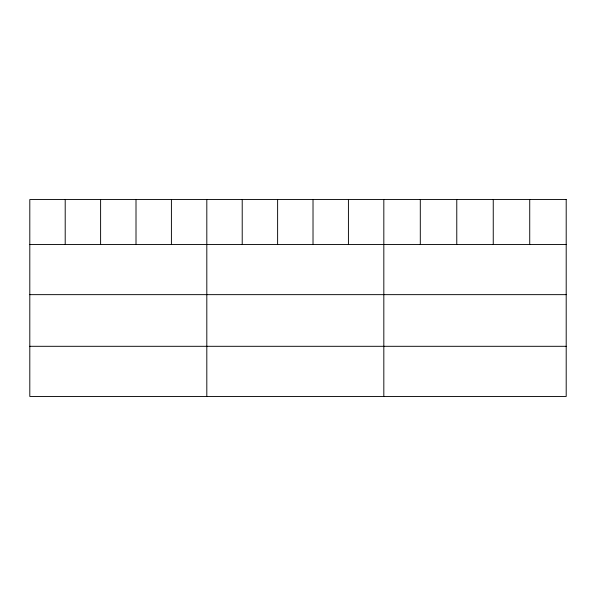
<?xml version="1.0" encoding="UTF-8"?>
<svg xmlns="http://www.w3.org/2000/svg" width="596" height="596" viewBox="0 0 596 596"><rect width="100%" height="100%" fill="white"/><g stroke="black" fill="none" stroke-linecap="round" stroke-linejoin="round"><path stroke-width="0.89" d="M29.8 244.516L566.2 244.516M29.8 294.647L566.2 294.647M29.8 346.306L566.2 346.306M529.725 199.556L529.725 244.516M493.25 199.556L493.25 244.516M456.774 199.556L456.774 244.516M420.299 199.556L420.299 244.516M383.824 199.556L383.824 396.444M348.422 199.556L348.422 244.516M313.019 199.556L313.019 244.516M277.617 199.556L277.617 244.516M242.214 199.556L242.214 244.516M206.812 199.556L206.812 396.444M171.41 199.556L171.41 244.516M136.007 199.556L136.007 244.516M100.605 199.556L100.605 244.516M65.202 199.556L65.202 244.516M566.2 199.556L29.8 199.556L29.8 396.444L566.2 396.444L566.2 199.556"/></g></svg>
